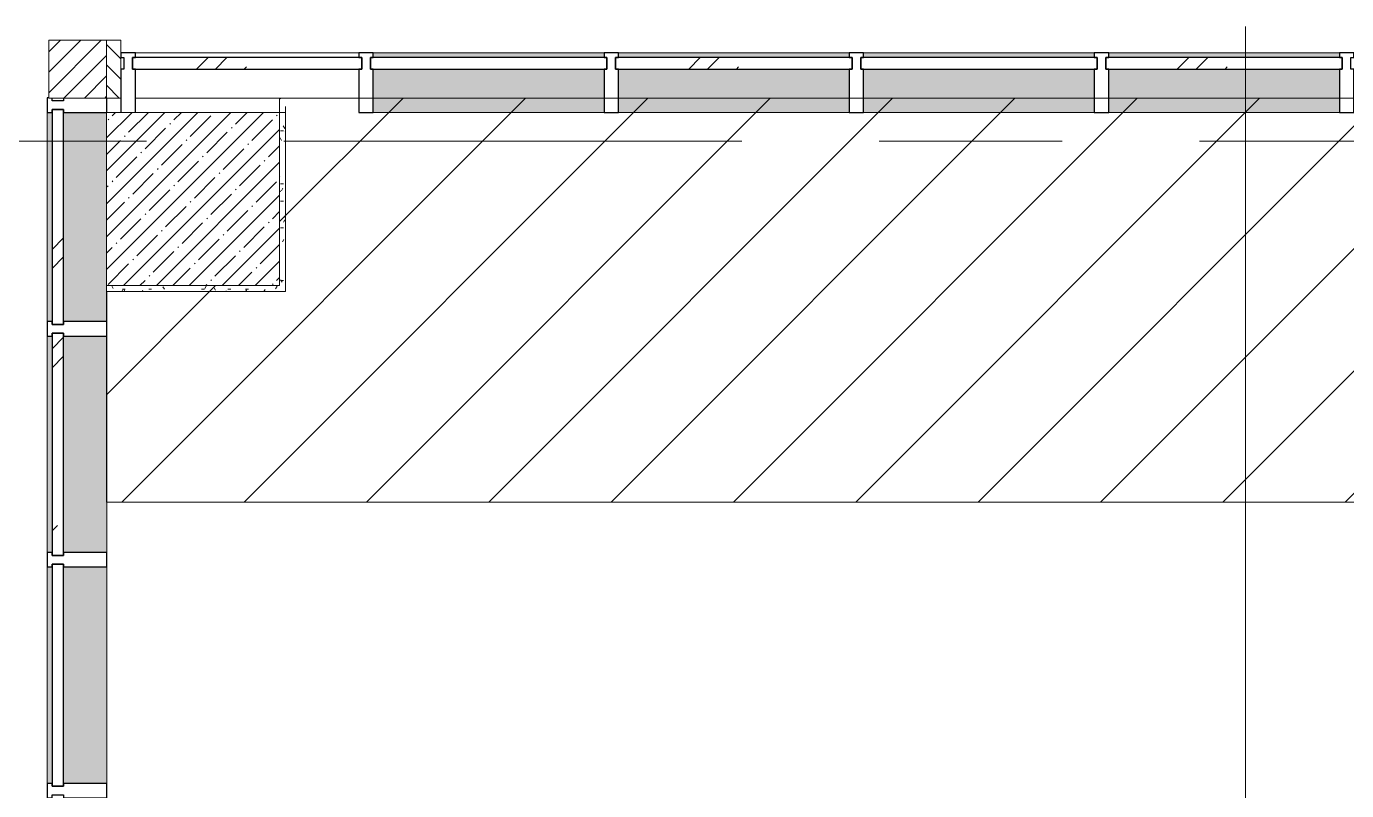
# Model space of a CAD drawing. Header units: millimetres. Extents: x -2911 to 185427, y -8553 to 29000.
# Drawn here: x 3782 to 8360, y 24750 to 27398 of the extents above; entities that cross this region are included whole.
import ezdxf

# ---------------------------------------------------------------- set-up
doc = ezdxf.new("R2010")
doc.units = ezdxf.units.MM
doc.linetypes.add('Осевая', pattern=[3175, 635, -476.25, 1587.5, -476.25])
for name, color, linetype, lineweight in [('A-DETL', 7, 'Continuous', 9), ('A-GLAZ-CURT', 7, 'Continuous', 9), ('A-GLAZ-CURT-1', 7, 'Continuous', 25), ('A-GLAZ-CWMG', 7, 'Continuous', 9), ('A-GLAZ-CWMG-1', 7, 'Continuous', 25), ('A-WALL', 7, 'Continuous', 9), ('I-WALL', 7, 'Continuous', 9), ('S-COLS', 7, 'Continuous', 9), ('Оси', 7, 'Continuous', 9), ('Оси-2', 7, 'Осевая', 9)]:
    doc.layers.add(name, color=color, linetype=linetype, lineweight=lineweight)
for name, color, linetype, lineweight, true_color in [('A-DETL-GENF-1', 7, 'Continuous', 9, 0xc0c0c0), ('A-WALL-1', 7, 'Continuous', 9, 0x3c3c3c), ('A-WALL-FNSH-1', 7, 'Continuous', 9, 0x3c3c3c)]:
    doc.layers.add(name, color=color, linetype=linetype, lineweight=lineweight, true_color=true_color)
pattern_1 = [(0, (0, 0), (121.92, 30.48), [10.058, -81.382, 10.058, -81.382, -487.68]), (0, (0, 0), (121.92, 30.48), [-182.88, 10.058, -172.822, 10.058, -81.382, -213.36]), (0, (0, 0), (121.92, 30.48), [-457.2, 10.058, -50.902, 10.058, -142.342]), (120, (45.72, 15.24), (-87.356454, 90.345817), [10.058, -81.382, 10.058, -81.382, -487.68]), (120, (45.72, 15.24), (-87.356454, 90.345817), [-182.88, 10.058, -172.822, 10.058, -81.382, -213.36]), (120, (45.72, 15.24), (-87.356454, 90.345817), [-457.2, 10.058, -50.902, 10.058, -142.342]), (240, (60.96, 76.2), (-34.563546, -120.825817), [10.058, -81.382, 10.058, -81.382, -487.68]), (240, (60.96, 76.2), (-34.563546, -120.825817), [-182.88, 10.058, -172.822, 10.058, -81.382, -213.36]), (240, (60.96, 76.2), (-34.563546, -120.825817), [-457.2, 10.058, -50.902, 10.058, -142.342])]

# ---------------------------------------------------------------- blocks, each defined once
blk = doc.blocks.new('Прямоугольный импост - Импост структурный с накладкой - 190мм-22856805-План размещения напольных электротехнических лючков и розеток 2 этажа в осях 1-12')
at = {"layer": 'A-GLAZ-CWMG-1'}
for p, q in [((0, 17), (-50, 17)), ((-50, 17), (-50, 0)), ((-50, 0), (-40, 0)), ((-40, 0), (-40, -40)), ((-10, -40), (-10, 0)), ((-10, 0), (-0.1, 0)), ((0, 11.1), (0, 17)), ((-40, -40), (-50, -40)), ((-50, -40), (-50, -190)), ((-0.1, -40), (-10, -40)), ((-50, -190), (0, -190))]:
    blk.add_line(p, q, dxfattribs=at)
blk = doc.blocks.new('Системная панель - Стекло - 40мм-22858580-План размещения напольных электротехнических лючков и розеток 2 этажа в осях 1-12')
at = {"layer": 'A-GLAZ-CURT'}
h = blk.add_hatch(dxfattribs=at)
h.set_pattern_fill('FP_17', color=256, style=0, pattern_type=2)
h.set_pattern_definition([(135, (26637.62, -3971.1), (-282.843, -282.843), [200, -600]), (135, (26737.62, -4171.1), (-282.843, -282.843), [600, -200]), (135, (26837.62, -3771.1), (-282.843, -282.843), [200, -600])])
h.paths.add_polyline_path([(372.5, 40), (-372.5, 40), (-372.5, 0), (372.5, 0)])
at = {"layer": 'A-GLAZ-CURT-1'}
for p, q in [((372.5, 40), (-372.5, 40)), ((-372.5, 40), (-372.5, 0)), ((-372.5, 0), (372.5, 0)), ((372.5, 0), (372.5, 40))]:
    blk.add_line(p, q, dxfattribs=at)
blk = doc.blocks.new('Прямоугольный импост - Импост структурный с накладкой - 190мм-22856798-План размещения напольных электротехнических лючков и розеток 2 этажа в осях 1-12')
at = {"layer": 'A-GLAZ-CWMG-1'}
for p, q in [((-25, 0), (-25, 17)), ((-25, 17), (25, 17)), ((-15, 0), (-25, 0)), ((-15, -40), (-15, 0)), ((25, 0), (15, 0)), ((15, 0), (15, -40)), ((25, 17), (25, 0)), ((-25, -190), (-25, -40)), ((-25, -40), (-15, -40)), ((15, -40), (25, -40)), ((25, -40), (25, -190)), ((25, -190), (-25, -190))]:
    blk.add_line(p, q, dxfattribs=at)
blk = doc.blocks.new('Системная панель - Стекло - 40мм-22856069-План размещения напольных электротехнических лючков и розеток 2 этажа в осях 1-12')
at = {"layer": 'A-GLAZ-CURT'}
h = blk.add_hatch(dxfattribs=at)
h.set_pattern_fill('FP_23', color=256, style=0, pattern_type=2)
h.set_pattern_definition([(45, (-4647.5, -27190), (-282.843, 282.843), [200, -600]), (45, (-4847.5, -27290), (-282.843, 282.843), [600, -200]), (45, (-4447.5, -27390), (-282.843, 282.843), [200, -600])])
h.paths.add_polyline_path([(397.5, -40), (397.5, 0), (-397.5, 0), (-397.5, -40)])
at = {"layer": 'A-GLAZ-CURT-1'}
for p, q in [((397.5, 0), (-397.5, 0)), ((-397.5, 0), (-397.5, -40)), ((397.5, -40), (397.5, 0)), ((-397.5, -40), (397.5, -40))]:
    blk.add_line(p, q, dxfattribs=at)
blk = doc.blocks.new('Прямоугольный импост - Импост структурный с накладкой - 160мм-22794259-План размещения напольных электротехнических лючков и розеток 2 этажа в осях 1-12')
at = {"layer": 'A-GLAZ-CWMG'}
for p, q in [((4160, 27307), (4935, 27307)), ((4160, 27150), (4660, 27150)), ((4660, 27150), (4935, 27150))]:
    blk.add_line(p, q, dxfattribs=at)
blk = doc.blocks.new('Прямоугольный импост - Импост структурный с накладкой - 190мм-22856065-План размещения напольных электротехнических лючков и розеток 2 этажа в осях 1-12')
at = {"layer": 'A-GLAZ-CWMG-1'}
for p, q in [((-25, 140), (-25, 190)), ((-25, 190), (25, 190)), ((25, 190), (25, 140)), ((-25, 40), (-25, 140)), ((25, 140), (25, 40)), ((-15, 40), (-25, 40)), ((-25, -17), (-25, 0)), ((-25, 0), (-15, 0)), ((-15, 0), (-15, 40)), ((15, 40), (15, 0)), ((25, 40), (15, 40)), ((15, 0), (25, 0)), ((25, 0), (25, -17)), ((25, -17), (-25, -17))]:
    blk.add_line(p, q, dxfattribs=at)
blk = doc.blocks.new('Прямоугольный импост - Импост структурный с накладкой - 190мм-V16-План размещения напольных электротехнических лючков и розеток 2 этажа в осях 1-12')
at = {"layer": 'A-GLAZ-CWMG-1'}
for p, q in [((-50, 190), (-50, 40)), ((0, 40), (0, 190)), ((-50, 40), (-40, 40)), ((-40, 0), (-50, 0)), ((-50, 0), (-50, -17)), ((-40, 40), (-40, 0)), ((-10, 0), (-10, 40)), ((-10, 40), (0, 40)), ((0, 0), (-10, 0)), ((0, -17), (0, 0)), ((-50, -17), (0, -17))]:
    blk.add_line(p, q, dxfattribs=at)
blk = doc.blocks.new('Системная панель - Стекло - 40мм-V25-План размещения напольных электротехнических лючков и розеток 2 этажа в осях 1-12')
at = {"layer": 'A-GLAZ-CURT-1'}
for p, q in [((385, 40), (-385, 40)), ((-385, 40), (-385, 0)), ((-385, 0), (385, 0)), ((385, 0), (385, 40))]:
    blk.add_line(p, q, dxfattribs=at)
blk = doc.blocks.new('Прямоугольный импост - Импост структурный с накладкой - 190мм-V26-План размещения напольных электротехнических лючков и розеток 2 этажа в осях 1-12')
at = {"layer": 'A-GLAZ-CWMG'}
for points in [[(3871.1, 24775.1), (3871.1, 25525.1), (3854.1, 25525.1), (3854.1, 24775.1)], [(4061.1, 24775.1), (4061.1, 25525.1), (3911.1, 25525.1), (3911.1, 24775.1)]]:
    blk.add_hatch(color=256, dxfattribs=at).paths.add_polyline_path(points)
for p, q in [((3854.1, 25525.1), (3854.1, 24775.1)), ((4061.1, 25525.1), (4061.1, 24775.1))]:
    blk.add_line(p, q, dxfattribs=at)
blk = doc.blocks.new('Системная панель - Стекло - 40мм-V29-План размещения напольных электротехнических лючков и розеток 2 этажа в осях 1-12')
at = {"layer": 'A-GLAZ-CURT'}
h = blk.add_hatch(dxfattribs=at)
h.set_pattern_fill('FP_37', color=256, style=0, pattern_type=2)
h.set_pattern_definition([(45, (-8035, -27190), (-282.8427, 282.8427), [200, -600]), (45, (-8235, -27290), (-282.8427, 282.8427), [600, -200]), (45, (-7835, -27390), (-282.8427, 282.8427), [200, -600])])
h.paths.add_polyline_path([(410, -40), (410, 0), (-410, 0), (-410, -40), (157, -40)])
at = {"layer": 'A-GLAZ-CURT-1'}
for p, q in [((410, 0), (-410, 0)), ((-410, 0), (-410, -40)), ((-410, -40), (410, -40)), ((410, -40), (410, 0))]:
    blk.add_line(p, q, dxfattribs=at)
blk = doc.blocks.new('Прямоугольный импост - Импост структурный с накладкой - 190мм-V30-План размещения напольных электротехнических лючков и розеток 2 этажа в осях 1-12')
at = {"layer": 'A-GLAZ-CWMG'}
for points in [[(8335, 27290), (8335, 27307), (7535, 27307), (7535, 27290), (8092, 27290)], [(8335, 27100), (8335, 27250), (7535, 27250), (7535, 27100), (8092, 27100)]]:
    blk.add_hatch(color=256, dxfattribs=at).paths.add_polyline_path(points)
for p, q in [((7535, 27307), (8335, 27307)), ((7535, 27100), (8335, 27100))]:
    blk.add_line(p, q, dxfattribs=at)
blk = doc.blocks.new('Системная панель - Стекло - 40мм-V40-План размещения напольных электротехнических лючков и розеток 2 этажа в осях 1-12')
at = {"layer": 'A-GLAZ-CURT'}
h = blk.add_hatch(dxfattribs=at)
h.set_pattern_fill('FP_49', color=256, style=0, pattern_type=2)
h.set_pattern_definition([(45, (-7185, -27190), (-282.8427, 282.8427), [200, -600]), (45, (-7385, -27290), (-282.8427, 282.8427), [600, -200]), (45, (-6985, -27390), (-282.8427, 282.8427), [200, -600])])
h.paths.add_polyline_path([(410, -40), (410, 0), (-410, 0), (-410, -40), (-319, -40)])
at = {"layer": 'A-GLAZ-CURT-1'}
for p, q in [((410, 0), (-410, 0)), ((-410, 0), (-410, -40)), ((-410, -40), (410, -40)), ((410, -40), (410, 0))]:
    blk.add_line(p, q, dxfattribs=at)
blk = doc.blocks.new('Системная панель - Стекло - 40мм-V41-План размещения напольных электротехнических лючков и розеток 2 этажа в осях 1-12')
at = {"layer": 'A-GLAZ-CURT'}
h = blk.add_hatch(dxfattribs=at)
h.set_pattern_fill('FP_50', color=256, style=0, pattern_type=2)
h.set_pattern_definition([(45, (-5485, -27190), (-282.843, 282.843), [200, -600]), (45, (-5685, -27290), (-282.8427, 282.8427), [600, -200]), (45, (-5285, -27390), (-282.8427, 282.8427), [200, -600])])
h.paths.add_polyline_path([(410, -40), (410, 0), (-410, 0), (-410, -40), (55, -40)])
at = {"layer": 'A-GLAZ-CURT-1'}
for p, q in [((410, 0), (-410, 0)), ((-410, 0), (-410, -40)), ((-410, -40), (410, -40)), ((410, -40), (410, 0))]:
    blk.add_line(p, q, dxfattribs=at)
blk = doc.blocks.new('Прямоугольный импост - Импост структурный с накладкой - 190мм-22858574-План размещения напольных электротехнических лючков и розеток 2 этажа в осях 1-12')
at = {"layer": 'A-GLAZ-CWMG'}
for points in [[(3871.1, 26375.1), (3871.1, 27100.1), (3854.1, 27100.1), (3854.1, 26375.1)], [(4061.1, 26375.1), (4060, 27100.1), (3911.1, 27100.1), (3911.1, 26375.1), (4060, 26375.1)]]:
    blk.add_hatch(color=256, dxfattribs=at).paths.add_polyline_path(points)
for p, q in [((3854.1, 27100.1), (3854.1, 26375.1)), ((4061.1, 26480), (4061.1, 26375.1))]:
    blk.add_line(p, q, dxfattribs=at)
blk = doc.blocks.new('BSC_Колонна _Прямоугольная - 200х200-22401950-План размещения напольных электротехнических лючков и розеток 2 этажа в осях 1-12')
at = {"layer": 'S-COLS'}
h = blk.add_hatch(dxfattribs=at)
h.set_pattern_fill('FP_58', color=256, style=0, pattern_type=2)
h.set_pattern_definition([(45, (-3960, -27250), (-35.35534, 35.35534), [])])
h.paths.add_polyline_path([(-100, -100), (100, -100), (100, 100), (-100, 100)])
for p, q in [((100, 100), (-100, 100)), ((-100, 100), (-100, -100)), ((100, -100), (100, 100)), ((-100, -100), (100, -100))]:
    blk.add_line(p, q, dxfattribs=at)
blk = doc.blocks.new('Системная панель - Стекло - 40мм-V45-План размещения напольных электротехнических лючков и розеток 2 этажа в осях 1-12')
at = {"layer": 'A-GLAZ-CURT'}
h = blk.add_hatch(dxfattribs=at)
h.set_pattern_fill('FP_59', color=256, style=0, pattern_type=2)
h.set_pattern_definition([(45, (-6335, -27190), (-282.8427, 282.8427), [200, -600]), (45, (-6535, -27290), (-282.8427, 282.8427), [600, -200]), (45, (-6135, -27390), (-282.8427, 282.8427), [200, -600])])
h.paths.add_polyline_path([(410, -40), (410, 0), (-410, 0), (-410, -40)])
at = {"layer": 'A-GLAZ-CURT-1'}
for p, q in [((410, 0), (-410, 0)), ((-410, 0), (-410, -40)), ((-410, -40), (410, -40)), ((410, -40), (410, 0))]:
    blk.add_line(p, q, dxfattribs=at)
blk = doc.blocks.new('Системная панель - Стекло - 40мм-V46-План размещения напольных электротехнических лючков и розеток 2 этажа в осях 1-12')
at = {"layer": 'A-GLAZ-CURT'}
h = blk.add_hatch(dxfattribs=at)
h.set_pattern_fill('FP_60', color=256, style=0, pattern_type=2)
h.set_pattern_definition([(135, (25850.12, -3971.1), (-282.843, -282.843), [200, -600]), (135, (25950.12, -4171.1), (-282.843, -282.843), [600, -200]), (135, (26050.12, -3771.1), (-282.843, -282.843), [200, -600])])
h.paths.add_polyline_path([(385, 40), (-385, 40), (-385, 0), (385, 0)])
at = {"layer": 'A-GLAZ-CURT-1'}
for p, q in [((385, 40), (-385, 40)), ((-385, 40), (-385, 0)), ((-385, 0), (385, 0)), ((385, 0), (385, 40))]:
    blk.add_line(p, q, dxfattribs=at)
blk = doc.blocks.new('Прямоугольный импост - Импост структурный с накладкой - 190мм-V47-План размещения напольных электротехнических лючков и розеток 2 этажа в осях 1-12')
at = {"layer": 'A-GLAZ-CWMG'}
for points in [[(3871.1, 25575.1), (3871.1, 26325.1), (3854.1, 26325.1), (3854.1, 25575.1)], [(4060, 25575.1), (4061.1, 25575.1), (4060, 26325.1), (3911.1, 26325.1), (3911.1, 25575.1)]]:
    blk.add_hatch(color=256, dxfattribs=at).paths.add_polyline_path(points)
for p, q in [((3854.1, 26325.1), (3854.1, 25575.1)), ((4061.1, 26325.1), (4061.1, 25750)), ((4061.1, 25750), (4061.1, 25575.1))]:
    blk.add_line(p, q, dxfattribs=at)
blk = doc.blocks.new('Прямоугольный импост - Импост структурный с накладкой - 190мм-V48-План размещения напольных электротехнических лючков и розеток 2 этажа в осях 1-12')
at = {"layer": 'A-GLAZ-CWMG-1'}
for p, q in [((-25, 0), (-25, 17)), ((-25, 17), (25, 17)), ((-15, 0), (-25, 0)), ((-15, -40), (-15, 0)), ((25, 0), (15, 0)), ((15, 0), (15, -40)), ((25, 17), (25, 0)), ((-25, -188.9), (-25, -40)), ((-25, -40), (-15, -40)), ((15, -40), (25, -40)), ((25, -40), (25, -188.9)), ((25, -190), (-25, -190))]:
    blk.add_line(p, q, dxfattribs=at)
blk = doc.blocks.new('BSC_Колонна _Прямоугольная - 600х600-V52-План размещения напольных электротехнических лючков и розеток 2 этажа в осях 1-12')
at = {"layer": 'S-COLS'}
h = blk.add_hatch(dxfattribs=at)
h.set_pattern_fill('FP_64', color=256, style=0, pattern_type=2)
h.set_pattern_definition([(45, (-4360, -26800), (-57.02463, 57.02463), []), (45, (-4302.975, -26800), (-57.02463, 57.02463), [100.806, -20.161, 3.353, -16.808])])
h.paths.add_polyline_path([(-300, -300), (300, -300), (300, 300), (-300, 300)])
for p, q in [((300, 300), (-300, 300)), ((-300, 300), (-300, -300)), ((300, -300), (300, 300)), ((-300, -300), (300, -300))]:
    blk.add_line(p, q, dxfattribs=at)

msp = doc.modelspace()

# ---------------------------------------------------------------- hatches: boundary and pattern name
at = {"layer": 'A-DETL-GENF-1'}
h = msp.add_hatch(dxfattribs=at)
h.set_pattern_fill('FP_100', color=256, style=0, pattern_type=2)
h.set_pattern_definition([(45, (0, 0), (-212.132, 212.132), [])])
h.paths.add_polyline_path([(13395.9, 15200), (13710.3, 15200), (13710.3, 27150), (4660, 27150), (4660, 26500), (4060, 26500), (4060, 25750), (9710, 25750), (9710, 20770), (6760, 20770), (6760, 15200), (12069.9, 15200)])
at = {"layer": 'A-WALL'}
h = msp.add_hatch(dxfattribs=at)
h.set_pattern_fill('FP_16', color=256, style=0, pattern_type=2)
h.set_pattern_definition([(135, (0, 0), (-35.35534, -35.35534), [])])
h.paths.add_polyline_path([(13690, 27150), (13710, 27150), (13710, 27350), (13460.3, 27350), (13460.3, 27150), (13689, 27150)])
h.paths.add_polyline_path([(4060, 27150), (4110, 27150), (4110, 27350), (4060, 27350)])
at = {"layer": 'I-WALL'}
h = msp.add_hatch(dxfattribs=at)
h.set_pattern_fill('FP_87', color=256, style=0, pattern_type=2)
h.set_pattern_definition(pattern_1)
h.paths.add_polyline_path([(4680, 26500), (4680, 27100), (4660, 27100), (4660, 26500)])
h = msp.add_hatch(dxfattribs=at)
h.set_pattern_fill('FP_87', color=256, style=0, pattern_type=2)
h.set_pattern_definition(pattern_1)
h.paths.add_polyline_path([(4060, 26480), (4680, 26480), (4680, 26500), (4060, 26500)])

# ---------------------------------------------------------------- linework, layer by layer
at = {"layer": 'A-DETL'}
for p, q in [((4660, 27150), (4660, 26500)), ((13710.3, 27150), (4660, 27150)), ((4660, 26500), (4060, 26500)), ((4060, 26500), (4060, 25750)), ((4060, 25750), (9710, 25750))]:
    msp.add_line(p, q, dxfattribs=at)
at = {"layer": 'A-WALL-1'}
for p, q in [((4110, 27350), (4060, 27350)), ((4110, 27150), (4110, 27350)), ((4060, 27150), (4110, 27150)), ((4680, 27100), (4660, 27100)), ((4060, 26500), (4060, 26480))]:
    msp.add_line(p, q, dxfattribs=at)
at = {"layer": 'A-WALL-FNSH-1'}
for p, q in [((4680, 27120.5), (4680, 26479)), ((4681, 27120.5), (4680, 27120.5)), ((4681, 26480), (4681, 27120.5)), ((4681, 26480), (4060, 26480)), ((4060, 26480), (4060, 26479)), ((4060, 26479), (4680, 26479))]:
    msp.add_line(p, q, dxfattribs=at)
at = {"layer": 'Оси'}
msp.add_line((8010, 24898.1), (8010, 27398.1), dxfattribs=at)
at = {"layer": 'Оси-2'}
for p, q in [((389, 27000), (31340, 27000)), ((8010, 593.7), (8010, 24898.1))]:
    msp.add_line(p, q, dxfattribs=at)

# ---------------------------------------------------------------- block references
at = {"layer": 'A-GLAZ-CURT'}
for name, p in [('Системная панель - Стекло - 40мм-22856069-План размещения напольных электротехнических лючков и розеток 2 этажа в осях 1-12', (4547.5, 27290)), ('Системная панель - Стекло - 40мм-V41-План размещения напольных электротехнических лючков и розеток 2 этажа в осях 1-12', (5385, 27290)), ('Системная панель - Стекло - 40мм-V45-План размещения напольных электротехнических лючков и розеток 2 этажа в осях 1-12', (6235, 27290)), ('Системная панель - Стекло - 40мм-V40-План размещения напольных электротехнических лючков и розеток 2 этажа в осях 1-12', (7085, 27290)), ('Системная панель - Стекло - 40мм-V29-План размещения напольных электротехнических лючков и розеток 2 этажа в осях 1-12', (7935, 27290))]:
    msp.add_blockref(name, p, dxfattribs=at)
at = {"layer": 'A-GLAZ-CURT', "rotation": 269.9999999999999}
for name, p in [('Системная панель - Стекло - 40мм-22858580-План размещения напольных электротехнических лючков и розеток 2 этажа в осях 1-12', (3871.1, 26737.6)), ('Системная панель - Стекло - 40мм-V46-План размещения напольных электротехнических лючков и розеток 2 этажа в осях 1-12', (3871.1, 25950.1)), ('Системная панель - Стекло - 40мм-V25-План размещения напольных электротехнических лючков и розеток 2 этажа в осях 1-12', (3871.1, 25150.1))]:
    msp.add_blockref(name, p, dxfattribs=at)
at = {"layer": 'A-GLAZ-CWMG'}
for name, p, rotation in [('Прямоугольный импост - Импост структурный с накладкой - 190мм-V16-План размещения напольных электротехнических лючков и розеток 2 этажа в осях 1-12', (4110, 27290), 180), ('Прямоугольный импост - Импост структурный с накладкой - 190мм-22856805-План размещения напольных электротехнических лючков и розеток 2 этажа в осях 1-12', (3871.1, 27150.1), 89.99999999999991)]:
    msp.add_blockref(name, p, dxfattribs=dict(at, rotation=rotation))
for name, p in [('Прямоугольный импост - Импост структурный с накладкой - 160мм-22794259-План размещения напольных электротехнических лючков и розеток 2 этажа в осях 1-12', (0, 0)), ('Прямоугольный импост - Импост структурный с накладкой - 190мм-V30-План размещения напольных электротехнических лючков и розеток 2 этажа в осях 1-12', (-2550, 0)), ('Прямоугольный импост - Импост структурный с накладкой - 190мм-V30-План размещения напольных электротехнических лючков и розеток 2 этажа в осях 1-12', (-1700, 0)), ('Прямоугольный импост - Импост структурный с накладкой - 190мм-V30-План размещения напольных электротехнических лючков и розеток 2 этажа в осях 1-12', (-850, 0)), ('Прямоугольный импост - Импост структурный с накладкой - 190мм-V30-План размещения напольных электротехнических лючков и розеток 2 этажа в осях 1-12', (0, 0)), ('Прямоугольный импост - Импост структурный с накладкой - 190мм-22858574-План размещения напольных электротехнических лючков и розеток 2 этажа в осях 1-12', (0, 0)), ('Прямоугольный импост - Импост структурный с накладкой - 190мм-V47-План размещения напольных электротехнических лючков и розеток 2 этажа в осях 1-12', (0, 0)), ('Прямоугольный импост - Импост структурный с накладкой - 190мм-V26-План размещения напольных электротехнических лючков и розеток 2 этажа в осях 1-12', (0, 0))]:
    msp.add_blockref(name, p, dxfattribs=at)
at = {"layer": 'A-GLAZ-CWMG', "extrusion": (0, 0, -1)}
for name, p, rotation in [('Прямоугольный импост - Импост структурный с накладкой - 190мм-22856065-План размещения напольных электротехнических лючков и розеток 2 этажа в осях 1-12', (-4960, 27290), 180), ('Прямоугольный импост - Импост структурный с накладкой - 190мм-22856065-План размещения напольных электротехнических лючков и розеток 2 этажа в осях 1-12', (-5810, 27290), 180), ('Прямоугольный импост - Импост структурный с накладкой - 190мм-22856065-План размещения напольных электротехнических лючков и розеток 2 этажа в осях 1-12', (-6660, 27290), 180), ('Прямоугольный импост - Импост структурный с накладкой - 190мм-22856065-План размещения напольных электротехнических лючков и розеток 2 этажа в осях 1-12', (-7510, 27290), 180), ('Прямоугольный импост - Импост структурный с накладкой - 190мм-22856065-План размещения напольных электротехнических лючков и розеток 2 этажа в осях 1-12', (-8360, 27290), 180), ('Прямоугольный импост - Импост структурный с накладкой - 190мм-V48-План размещения напольных электротехнических лючков и розеток 2 этажа в осях 1-12', (-3871.1, 26350.1), 270.0000000000001), ('Прямоугольный импост - Импост структурный с накладкой - 190мм-22856798-План размещения напольных электротехнических лючков и розеток 2 этажа в осях 1-12', (-3871.1, 25550.1), 270.0000000000001), ('Прямоугольный импост - Импост структурный с накладкой - 190мм-22856798-План размещения напольных электротехнических лючков и розеток 2 этажа в осях 1-12', (-3871.1, 24750.1), 270.0000000000001)]:
    msp.add_blockref(name, p, dxfattribs=dict(at, rotation=rotation))
at = {"layer": 'S-COLS'}
for name, p in [('BSC_Колонна _Прямоугольная - 200х200-22401950-План размещения напольных электротехнических лючков и розеток 2 этажа в осях 1-12', (3960, 27250)), ('BSC_Колонна _Прямоугольная - 600х600-V52-План размещения напольных электротехнических лючков и розеток 2 этажа в осях 1-12', (4360, 26800))]:
    msp.add_blockref(name, p, dxfattribs=at)

doc.saveas('drawing.dxf')
